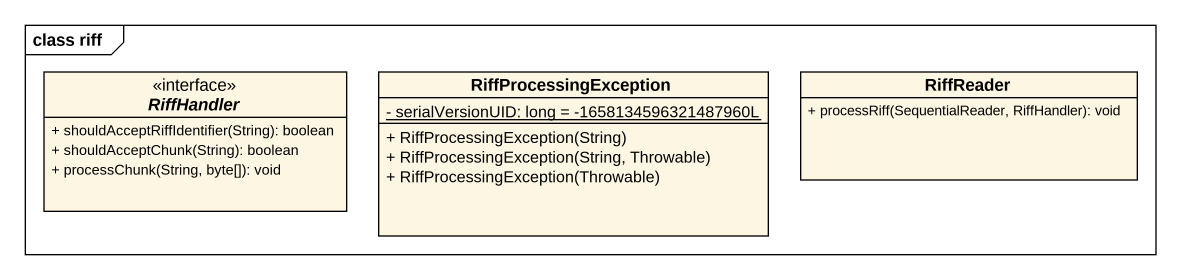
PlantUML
@startuml
mainframe class riff
hide circle
hide empty members
skinparam classAttributeIconSize 0
interface RiffHandler <<interface>> {
  + shouldAcceptRiffIdentifier(String): boolean
  + shouldAcceptChunk(String): boolean
  + processChunk(String, byte[]): void
}
class RiffProcessingException {
  {static} - serialVersionUID: long = -1658134596321487960L
  + RiffProcessingException(String)
  + RiffProcessingException(String, Throwable)
  + RiffProcessingException(Throwable)
}
class RiffReader {
  + processRiff(SequentialReader, RiffHandler): void
}
@enduml
